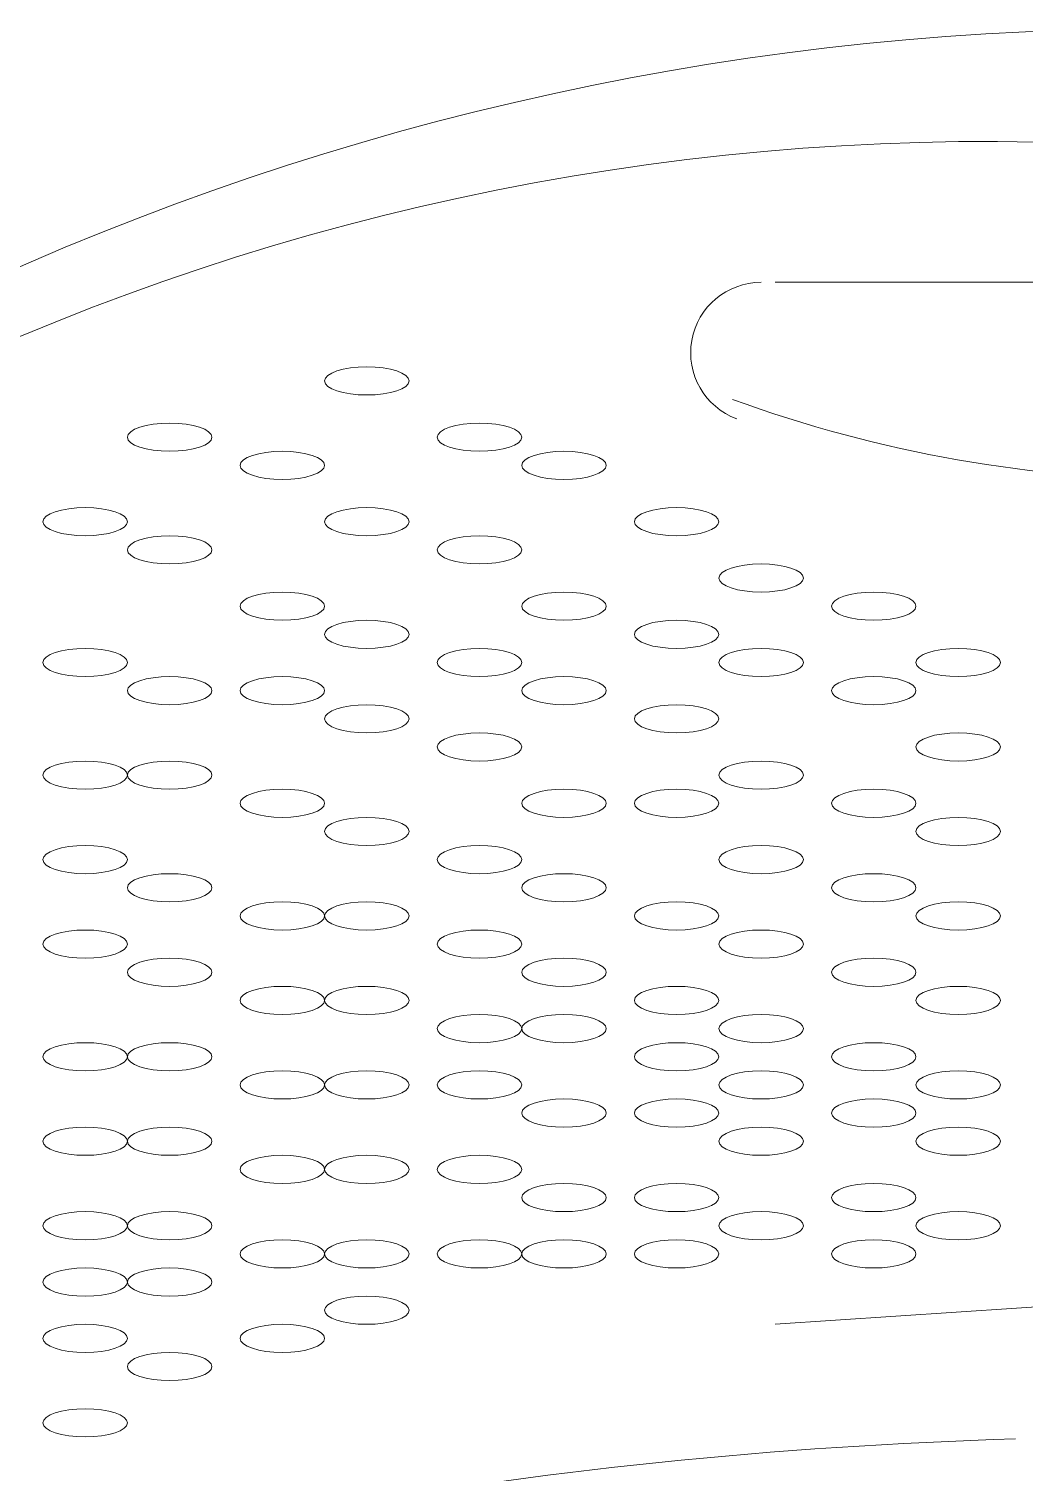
# Model space of a CAD drawing. Header units: metres. Extents: x 29 to 86.9, y -23.2 to 39.7.
# Drawn here: x 73.1737 to 73.2601, y -17.0729 to -16.9476 of the extents above; entities that cross this region are included whole.
import ezdxf

# ---------------------------------------------------------------- set-up
doc = ezdxf.new("R2010")
doc.units = ezdxf.units.M
doc.header["$LTSCALE"] = 100
doc.layers.get('0').update_dxf_attribs({"color": 254})
doc.layers.add('Arqui', color=8, linetype='Continuous', lineweight=0)

# ---------------------------------------------------------------- blocks, each defined once
blk = doc.blocks.new('A$C9582355f')
at = {"layer": 'Arqui'}
for points in [[(44.48400248278159, 6.126214199186052, 0.227858069496662), (44.29155097980555, 6.21636923779397, 0.2278580694966403), (44.09861818274959, 6.126214199186052)], [(44.48185820515761, 6.122865414649823, 0.2538010257353996), (44.29222315296562, 6.205849049185872, 0.2538010257354302), (44.10320806037356, 6.122865414649823)]]:
    blk.add_lwpolyline(points, format="xyb", dxfattribs=at)
for points in [[(44.32921713276556, 6.194373511394133), (44.29253313276553, 6.194373511394133), (44.2558491327656, 6.194373511394133)], [(44.2558491327656, 6.103886311394035), (44.29253313276553, 6.106331911394136), (44.32921713276556, 6.103886311394035)]]:
    blk.add_lwpolyline(points, dxfattribs=at)
for centre, radius, start, end in [((44.25462632329703, 6.188259531652875), 0.006113979740959734, 89.99991126783881, 249.8513530618033), ((44.29131038313932, 6.290974912195452), 0.113720611053788, 249.8565836856485, 270.274637575285), ((44.28886498207049, 5.67468094663991), 0.4194229748802655, 91.65896012756012, 100.1403516828715)]:
    blk.add_arc(centre, radius, start, end, dxfattribs=at)
for points in [[(44.22038793276562, 6.18703671139383), (44.21836192435757, 6.18703671139383), (44.21671953276558, 6.186489239377806), (44.21671953276558, 6.185813911394234)], [(44.22405633276554, 6.185813911394234), (44.22405633276554, 6.186489239377806), (44.22241394117356, 6.18703671139383), (44.22038793276562, 6.18703671139383)], [(44.21671953276558, 6.185813911394234), (44.21671953276558, 6.185138583410208), (44.21836192435757, 6.184591111394184), (44.22038793276562, 6.184591111394184)], [(44.22038793276562, 6.184591111394184), (44.22241394117356, 6.184591111394184), (44.22405633276554, 6.185138583410208), (44.22405633276554, 6.185813911394234)], [(44.20326873276559, 6.182145511394083), (44.20124272435754, 6.182145511394083), (44.19960033276556, 6.181598039378059), (44.19960033276556, 6.180922711394032)], [(44.20693713276552, 6.180922711394032), (44.20693713276552, 6.181598039378059), (44.20529474117353, 6.182145511394083), (44.20326873276559, 6.182145511394083)], [(44.23017033276557, 6.182145511394083), (44.22814432435752, 6.182145511394083), (44.22650193276553, 6.181598039378059), (44.22650193276553, 6.180922711394032)], [(44.23383873276561, 6.180922711394032), (44.23383873276561, 6.181598039378059), (44.23219634117362, 6.182145511394083), (44.23017033276557, 6.182145511394083)], [(44.19960033276556, 6.180922711394032), (44.19960033276556, 6.180247383410006), (44.20124272435754, 6.179699911393982), (44.20326873276559, 6.179699911393982)], [(44.20326873276559, 6.179699911393982), (44.20529474117353, 6.179699911393982), (44.20693713276552, 6.180247383410006), (44.20693713276552, 6.180922711394032)], [(44.22650193276553, 6.180922711394032), (44.22650193276553, 6.180247383410006), (44.22814432435752, 6.179699911393982), (44.23017033276557, 6.179699911393982)], [(44.23017033276557, 6.179699911393982), (44.23219634117362, 6.179699911393982), (44.23383873276561, 6.180247383410006), (44.23383873276561, 6.180922711394032)], [(44.21305113276554, 6.179699911393982), (44.2110251243576, 6.179699911393982), (44.20938273276562, 6.179152439377958), (44.20938273276562, 6.178477111393931)], [(44.21671953276558, 6.178477111393931), (44.21671953276558, 6.179152439377958), (44.21507714117359, 6.179699911393982), (44.21305113276554, 6.179699911393982)], [(44.23750713276553, 6.179699911393982), (44.23548112435759, 6.179699911393982), (44.23383873276561, 6.179152439377958), (44.23383873276561, 6.178477111393931)], [(44.24117553276557, 6.178477111393931), (44.24117553276557, 6.179152439377958), (44.23953314117358, 6.179699911393982), (44.23750713276553, 6.179699911393982)], [(44.20938273276562, 6.178477111393931), (44.20938273276562, 6.177801783409905), (44.2110251243576, 6.177254311393881), (44.21305113276554, 6.177254311393881)], [(44.21305113276554, 6.177254311393881), (44.21507714117359, 6.177254311393881), (44.21671953276558, 6.177801783409905), (44.21671953276558, 6.178477111393931)], [(44.23383873276561, 6.178477111393931), (44.23383873276561, 6.177801783409905), (44.23548112435759, 6.177254311393881), (44.23750713276553, 6.177254311393881)], [(44.23750713276553, 6.177254311393881), (44.23953314117358, 6.177254311393881), (44.24117553276557, 6.177801783409905), (44.24117553276557, 6.178477111393931)], [(44.19593193276552, 6.174808711394235), (44.19390592435758, 6.174808711394235), (44.19226353276559, 6.174261239378211), (44.19226353276559, 6.173585911394184)], [(44.19960033276556, 6.173585911394184), (44.19960033276556, 6.174261239378211), (44.19795794117357, 6.174808711394235), (44.19593193276552, 6.174808711394235)], [(44.22038793276562, 6.174808711394235), (44.21836192435757, 6.174808711394235), (44.21671953276558, 6.174261239378211), (44.21671953276558, 6.173585911394184)], [(44.22405633276554, 6.173585911394184), (44.22405633276554, 6.174261239378211), (44.22241394117356, 6.174808711394235), (44.22038793276562, 6.174808711394235)], [(44.24728953276559, 6.174808711394235), (44.24526352435754, 6.174808711394235), (44.24362113276555, 6.174261239378211), (44.24362113276555, 6.173585911394184)], [(44.25095793276552, 6.173585911394184), (44.25095793276552, 6.174261239378211), (44.24931554117353, 6.174808711394235), (44.24728953276559, 6.174808711394235)], [(44.19226353276559, 6.173585911394184), (44.19226353276559, 6.172910583410157), (44.19390592435758, 6.172363111394134), (44.19593193276552, 6.172363111394134)], [(44.19593193276552, 6.172363111394134), (44.19795794117357, 6.172363111394134), (44.19960033276556, 6.172910583410157), (44.19960033276556, 6.173585911394184)], [(44.21671953276558, 6.173585911394184), (44.21671953276558, 6.172910583410157), (44.21836192435757, 6.172363111394134), (44.22038793276562, 6.172363111394134)], [(44.22038793276562, 6.172363111394134), (44.22241394117356, 6.172363111394134), (44.22405633276554, 6.172910583410157), (44.22405633276554, 6.173585911394184)], [(44.24362113276555, 6.173585911394184), (44.24362113276555, 6.172910583410157), (44.24526352435754, 6.172363111394134), (44.24728953276559, 6.172363111394134)], [(44.24728953276559, 6.172363111394134), (44.24931554117353, 6.172363111394134), (44.25095793276552, 6.172910583410157), (44.25095793276552, 6.173585911394184)], [(44.20326873276559, 6.172363111394134), (44.20124272435754, 6.172363111394134), (44.19960033276556, 6.17181563937811), (44.19960033276556, 6.171140311394083)], [(44.20693713276552, 6.171140311394083), (44.20693713276552, 6.17181563937811), (44.20529474117353, 6.172363111394134), (44.20326873276559, 6.172363111394134)], [(44.23017033276557, 6.172363111394134), (44.22814432435752, 6.172363111394134), (44.22650193276553, 6.17181563937811), (44.22650193276553, 6.171140311394083)], [(44.23383873276561, 6.171140311394083), (44.23383873276561, 6.17181563937811), (44.23219634117362, 6.172363111394134), (44.23017033276557, 6.172363111394134)], [(44.19960033276556, 6.171140311394083), (44.19960033276556, 6.170464983410056), (44.20124272435754, 6.169917511394033), (44.20326873276559, 6.169917511394033)], [(44.20326873276559, 6.169917511394033), (44.20529474117353, 6.169917511394033), (44.20693713276552, 6.170464983410056), (44.20693713276552, 6.171140311394083)], [(44.22650193276553, 6.171140311394083), (44.22650193276553, 6.170464983410056), (44.22814432435752, 6.169917511394033), (44.23017033276557, 6.169917511394033)], [(44.23017033276557, 6.169917511394033), (44.23219634117362, 6.169917511394033), (44.23383873276561, 6.170464983410056), (44.23383873276561, 6.171140311394083)], [(44.25462633276555, 6.169917511394033), (44.25260032435762, 6.169917511394033), (44.25095793276552, 6.169370039378009), (44.25095793276552, 6.168694711393982)], [(44.25829473276559, 6.168694711393982), (44.25829473276559, 6.169370039378009), (44.25665234117361, 6.169917511394033), (44.25462633276555, 6.169917511394033)], [(44.25095793276552, 6.168694711393982), (44.25095793276552, 6.168019383409955), (44.25260032435762, 6.167471911393932), (44.25462633276555, 6.167471911393932)], [(44.25462633276555, 6.167471911393932), (44.25665234117361, 6.167471911393932), (44.25829473276559, 6.168019383409955), (44.25829473276559, 6.168694711393982)], [(44.21305113276554, 6.167471911393932), (44.2110251243576, 6.167471911393932), (44.20938273276562, 6.166924439377908), (44.20938273276562, 6.166249111393881)], [(44.21671953276558, 6.166249111393881), (44.21671953276558, 6.166924439377908), (44.21507714117359, 6.167471911393932), (44.21305113276554, 6.167471911393932)], [(44.23750713276553, 6.167471911393932), (44.23548112435759, 6.167471911393932), (44.23383873276561, 6.166924439377908), (44.23383873276561, 6.166249111393881)], [(44.24117553276557, 6.166249111393881), (44.24117553276557, 6.166924439377908), (44.23953314117358, 6.167471911393932), (44.23750713276553, 6.167471911393932)], [(44.26440873276562, 6.167471911393932), (44.26238272435756, 6.167471911393932), (44.26074033276558, 6.166924439377908), (44.26074033276558, 6.166249111393881)], [(44.26807713276554, 6.166249111393881), (44.26807713276554, 6.166924439377908), (44.26643474117355, 6.167471911393932), (44.26440873276562, 6.167471911393932)], [(44.20938273276562, 6.166249111393881), (44.20938273276562, 6.165573783409855), (44.2110251243576, 6.165026311393831), (44.21305113276554, 6.165026311393831)], [(44.21305113276554, 6.165026311393831), (44.21507714117359, 6.165026311393831), (44.21671953276558, 6.165573783409855), (44.21671953276558, 6.166249111393881)], [(44.23383873276561, 6.166249111393881), (44.23383873276561, 6.165573783409855), (44.23548112435759, 6.165026311393831), (44.23750713276553, 6.165026311393831)], [(44.23750713276553, 6.165026311393831), (44.23953314117358, 6.165026311393831), (44.24117553276557, 6.165573783409855), (44.24117553276557, 6.166249111393881)], [(44.26074033276558, 6.166249111393881), (44.26074033276558, 6.165573783409855), (44.26238272435756, 6.165026311393831), (44.26440873276562, 6.165026311393831)], [(44.26440873276562, 6.165026311393831), (44.26643474117355, 6.165026311393831), (44.26807713276554, 6.165573783409855), (44.26807713276554, 6.166249111393881)], [(44.22038793276562, 6.165026311393831), (44.21836192435757, 6.165026311393831), (44.21671953276558, 6.164478839377807), (44.21671953276558, 6.163803511394235)], [(44.22405633276554, 6.163803511394235), (44.22405633276554, 6.164478839377807), (44.22241394117356, 6.165026311393831), (44.22038793276562, 6.165026311393831)], [(44.24728953276559, 6.165026311393831), (44.24526352435754, 6.165026311393831), (44.24362113276555, 6.164478839377807), (44.24362113276555, 6.163803511394235)], [(44.25095793276552, 6.163803511394235), (44.25095793276552, 6.164478839377807), (44.24931554117353, 6.165026311393831), (44.24728953276559, 6.165026311393831)], [(44.21671953276558, 6.163803511394235), (44.21671953276558, 6.163128183410208), (44.21836192435757, 6.162580711394185), (44.22038793276562, 6.162580711394185)], [(44.22038793276562, 6.162580711394185), (44.22241394117356, 6.162580711394185), (44.22405633276554, 6.163128183410208), (44.22405633276554, 6.163803511394235)], [(44.24362113276555, 6.163803511394235), (44.24362113276555, 6.163128183410208), (44.24526352435754, 6.162580711394185), (44.24728953276559, 6.162580711394185)], [(44.24728953276559, 6.162580711394185), (44.24931554117353, 6.162580711394185), (44.25095793276552, 6.163128183410208), (44.25095793276552, 6.163803511394235)], [(44.19593193276552, 6.162580711394185), (44.19390592435758, 6.162580711394185), (44.19226353276559, 6.162033239378161), (44.19226353276559, 6.161357911394134)], [(44.19960033276556, 6.161357911394134), (44.19960033276556, 6.162033239378161), (44.19795794117357, 6.162580711394185), (44.19593193276552, 6.162580711394185)], [(44.23017033276557, 6.162580711394185), (44.22814432435752, 6.162580711394185), (44.22650193276553, 6.162033239378161), (44.22650193276553, 6.161357911394134)], [(44.23383873276561, 6.161357911394134), (44.23383873276561, 6.162033239378161), (44.23219634117362, 6.162580711394185), (44.23017033276557, 6.162580711394185)], [(44.25462633276555, 6.162580711394185), (44.25260032435762, 6.162580711394185), (44.25095793276552, 6.162033239378161), (44.25095793276552, 6.161357911394134)], [(44.25829473276559, 6.161357911394134), (44.25829473276559, 6.162033239378161), (44.25665234117361, 6.162580711394185), (44.25462633276555, 6.162580711394185)], [(44.27174553276558, 6.162580711394185), (44.26971952435753, 6.162580711394185), (44.26807713276554, 6.162033239378161), (44.26807713276554, 6.161357911394134)], [(44.27541393276562, 6.161357911394134), (44.27541393276562, 6.162033239378161), (44.27377154117352, 6.162580711394185), (44.27174553276558, 6.162580711394185)], [(44.19226353276559, 6.161357911394134), (44.19226353276559, 6.160682583410107), (44.19390592435758, 6.160135111394084), (44.19593193276552, 6.160135111394084)], [(44.19593193276552, 6.160135111394084), (44.19795794117357, 6.160135111394084), (44.19960033276556, 6.160682583410107), (44.19960033276556, 6.161357911394134)], [(44.22650193276553, 6.161357911394134), (44.22650193276553, 6.160682583410107), (44.22814432435752, 6.160135111394084), (44.23017033276557, 6.160135111394084)], [(44.23017033276557, 6.160135111394084), (44.23219634117362, 6.160135111394084), (44.23383873276561, 6.160682583410107), (44.23383873276561, 6.161357911394134)], [(44.25095793276552, 6.161357911394134), (44.25095793276552, 6.160682583410107), (44.25260032435762, 6.160135111394084), (44.25462633276555, 6.160135111394084)], [(44.25462633276555, 6.160135111394084), (44.25665234117361, 6.160135111394084), (44.25829473276559, 6.160682583410107), (44.25829473276559, 6.161357911394134)], [(44.26807713276554, 6.161357911394134), (44.26807713276554, 6.160682583410107), (44.26971952435753, 6.160135111394084), (44.27174553276558, 6.160135111394084)], [(44.27174553276558, 6.160135111394084), (44.27377154117352, 6.160135111394084), (44.27541393276562, 6.160682583410107), (44.27541393276562, 6.161357911394134)], [(44.20326873276559, 6.160135111394084), (44.20124272435754, 6.160135111394084), (44.19960033276556, 6.15958763937806), (44.19960033276556, 6.158912311394033)], [(44.20693713276552, 6.158912311394033), (44.20693713276552, 6.15958763937806), (44.20529474117353, 6.160135111394084), (44.20326873276559, 6.160135111394084)], [(44.21305113276554, 6.160135111394084), (44.2110251243576, 6.160135111394084), (44.20938273276562, 6.15958763937806), (44.20938273276562, 6.158912311394033)], [(44.21671953276558, 6.158912311394033), (44.21671953276558, 6.15958763937806), (44.21507714117359, 6.160135111394084), (44.21305113276554, 6.160135111394084)], [(44.23750713276553, 6.160135111394084), (44.23548112435759, 6.160135111394084), (44.23383873276561, 6.15958763937806), (44.23383873276561, 6.158912311394033)], [(44.24117553276557, 6.158912311394033), (44.24117553276557, 6.15958763937806), (44.23953314117358, 6.160135111394084), (44.23750713276553, 6.160135111394084)], [(44.26440873276562, 6.160135111394084), (44.26238272435756, 6.160135111394084), (44.26074033276558, 6.15958763937806), (44.26074033276558, 6.158912311394033)], [(44.26807713276554, 6.158912311394033), (44.26807713276554, 6.15958763937806), (44.26643474117355, 6.160135111394084), (44.26440873276562, 6.160135111394084)], [(44.19960033276556, 6.158912311394033), (44.19960033276556, 6.158236983410006), (44.20124272435754, 6.157689511393983), (44.20326873276559, 6.157689511393983)], [(44.20326873276559, 6.157689511393983), (44.20529474117353, 6.157689511393983), (44.20693713276552, 6.158236983410006), (44.20693713276552, 6.158912311394033)], [(44.20938273276562, 6.158912311394033), (44.20938273276562, 6.158236983410006), (44.2110251243576, 6.157689511393983), (44.21305113276554, 6.157689511393983)], [(44.21305113276554, 6.157689511393983), (44.21507714117359, 6.157689511393983), (44.21671953276558, 6.158236983410006), (44.21671953276558, 6.158912311394033)], [(44.23383873276561, 6.158912311394033), (44.23383873276561, 6.158236983410006), (44.23548112435759, 6.157689511393983), (44.23750713276553, 6.157689511393983)], [(44.23750713276553, 6.157689511393983), (44.23953314117358, 6.157689511393983), (44.24117553276557, 6.158236983410006), (44.24117553276557, 6.158912311394033)], [(44.26074033276558, 6.158912311394033), (44.26074033276558, 6.158236983410006), (44.26238272435756, 6.157689511393983), (44.26440873276562, 6.157689511393983)], [(44.26440873276562, 6.157689511393983), (44.26643474117355, 6.157689511393983), (44.26807713276554, 6.158236983410006), (44.26807713276554, 6.158912311394033)], [(44.22038793276562, 6.157689511393983), (44.21836192435757, 6.157689511393983), (44.21671953276558, 6.157142039377959), (44.21671953276558, 6.156466711393932)], [(44.22405633276554, 6.156466711393932), (44.22405633276554, 6.157142039377959), (44.22241394117356, 6.157689511393983), (44.22038793276562, 6.157689511393983)], [(44.24728953276559, 6.157689511393983), (44.24526352435754, 6.157689511393983), (44.24362113276555, 6.157142039377959), (44.24362113276555, 6.156466711393932)], [(44.25095793276552, 6.156466711393932), (44.25095793276552, 6.157142039377959), (44.24931554117353, 6.157689511393983), (44.24728953276559, 6.157689511393983)], [(44.21671953276558, 6.156466711393932), (44.21671953276558, 6.155791383409905), (44.21836192435757, 6.155243911393882), (44.22038793276562, 6.155243911393882)], [(44.22038793276562, 6.155243911393882), (44.22241394117356, 6.155243911393882), (44.22405633276554, 6.155791383409905), (44.22405633276554, 6.156466711393932)], [(44.24362113276555, 6.156466711393932), (44.24362113276555, 6.155791383409905), (44.24526352435754, 6.155243911393882), (44.24728953276559, 6.155243911393882)], [(44.24728953276559, 6.155243911393882), (44.24931554117353, 6.155243911393882), (44.25095793276552, 6.155791383409905), (44.25095793276552, 6.156466711393932)], [(44.23017033276557, 6.155243911393882), (44.22814432435752, 6.155243911393882), (44.22650193276553, 6.154696439377858), (44.22650193276553, 6.154021111393831)], [(44.23383873276561, 6.154021111393831), (44.23383873276561, 6.154696439377858), (44.23219634117362, 6.155243911393882), (44.23017033276557, 6.155243911393882)], [(44.27174553276558, 6.155243911393882), (44.26971952435753, 6.155243911393882), (44.26807713276554, 6.154696439377858), (44.26807713276554, 6.154021111393831)], [(44.27541393276562, 6.154021111393831), (44.27541393276562, 6.154696439377858), (44.27377154117352, 6.155243911393882), (44.27174553276558, 6.155243911393882)], [(44.19593193276552, 6.152798311394235), (44.19390592435758, 6.152798311394235), (44.19226353276559, 6.152250839378212), (44.19226353276559, 6.151575511394185)], [(44.19960033276556, 6.151575511394185), (44.19960033276556, 6.152250839378212), (44.19795794117357, 6.152798311394235), (44.19593193276552, 6.152798311394235)], [(44.20326873276559, 6.152798311394235), (44.20124272435754, 6.152798311394235), (44.19960033276556, 6.152250839378212), (44.19960033276556, 6.151575511394185)], [(44.20693713276552, 6.151575511394185), (44.20693713276552, 6.152250839378212), (44.20529474117353, 6.152798311394235), (44.20326873276559, 6.152798311394235)], [(44.22650193276553, 6.154021111393831), (44.22650193276553, 6.153345783409804), (44.22814432435752, 6.152798311394235), (44.23017033276557, 6.152798311394235)], [(44.23017033276557, 6.152798311394235), (44.23219634117362, 6.152798311394235), (44.23383873276561, 6.153345783409804), (44.23383873276561, 6.154021111393831)], [(44.25462633276555, 6.152798311394235), (44.25260032435762, 6.152798311394235), (44.25095793276552, 6.152250839378212), (44.25095793276552, 6.151575511394185)], [(44.25829473276559, 6.151575511394185), (44.25829473276559, 6.152250839378212), (44.25665234117361, 6.152798311394235), (44.25462633276555, 6.152798311394235)], [(44.26807713276554, 6.154021111393831), (44.26807713276554, 6.153345783409804), (44.26971952435753, 6.152798311394235), (44.27174553276558, 6.152798311394235)], [(44.27174553276558, 6.152798311394235), (44.27377154117352, 6.152798311394235), (44.27541393276562, 6.153345783409804), (44.27541393276562, 6.154021111393831)], [(44.19226353276559, 6.151575511394185), (44.19226353276559, 6.150900183410158), (44.19390592435758, 6.150352711394135), (44.19593193276552, 6.150352711394135)], [(44.19593193276552, 6.150352711394135), (44.19795794117357, 6.150352711394135), (44.19960033276556, 6.150900183410158), (44.19960033276556, 6.151575511394185)], [(44.19960033276556, 6.151575511394185), (44.19960033276556, 6.150900183410158), (44.20124272435754, 6.150352711394135), (44.20326873276559, 6.150352711394135)], [(44.20326873276559, 6.150352711394135), (44.20529474117353, 6.150352711394135), (44.20693713276552, 6.150900183410158), (44.20693713276552, 6.151575511394185)], [(44.25095793276552, 6.151575511394185), (44.25095793276552, 6.150900183410158), (44.25260032435762, 6.150352711394135), (44.25462633276555, 6.150352711394135)], [(44.25462633276555, 6.150352711394135), (44.25665234117361, 6.150352711394135), (44.25829473276559, 6.150900183410158), (44.25829473276559, 6.151575511394185)], [(44.21305113276554, 6.150352711394135), (44.2110251243576, 6.150352711394135), (44.20938273276562, 6.149805239378111), (44.20938273276562, 6.149129911394084)], [(44.21671953276558, 6.149129911394084), (44.21671953276558, 6.149805239378111), (44.21507714117359, 6.150352711394135), (44.21305113276554, 6.150352711394135)], [(44.23750713276553, 6.150352711394135), (44.23548112435759, 6.150352711394135), (44.23383873276561, 6.149805239378111), (44.23383873276561, 6.149129911394084)], [(44.24117553276557, 6.149129911394084), (44.24117553276557, 6.149805239378111), (44.23953314117358, 6.150352711394135), (44.23750713276553, 6.150352711394135)], [(44.24728953276559, 6.150352711394135), (44.24526352435754, 6.150352711394135), (44.24362113276555, 6.149805239378111), (44.24362113276555, 6.149129911394084)], [(44.25095793276552, 6.149129911394084), (44.25095793276552, 6.149805239378111), (44.24931554117353, 6.150352711394135), (44.24728953276559, 6.150352711394135)], [(44.26440873276562, 6.150352711394135), (44.26238272435756, 6.150352711394135), (44.26074033276558, 6.149805239378111), (44.26074033276558, 6.149129911394084)], [(44.26807713276554, 6.149129911394084), (44.26807713276554, 6.149805239378111), (44.26643474117355, 6.150352711394135), (44.26440873276562, 6.150352711394135)], [(44.20938273276562, 6.149129911394084), (44.20938273276562, 6.148454583410057), (44.2110251243576, 6.147907111394034), (44.21305113276554, 6.147907111394034)], [(44.21305113276554, 6.147907111394034), (44.21507714117359, 6.147907111394034), (44.21671953276558, 6.148454583410057), (44.21671953276558, 6.149129911394084)], [(44.23383873276561, 6.149129911394084), (44.23383873276561, 6.148454583410057), (44.23548112435759, 6.147907111394034), (44.23750713276553, 6.147907111394034)], [(44.23750713276553, 6.147907111394034), (44.23953314117358, 6.147907111394034), (44.24117553276557, 6.148454583410057), (44.24117553276557, 6.149129911394084)], [(44.24362113276555, 6.149129911394084), (44.24362113276555, 6.148454583410057), (44.24526352435754, 6.147907111394034), (44.24728953276559, 6.147907111394034)], [(44.24728953276559, 6.147907111394034), (44.24931554117353, 6.147907111394034), (44.25095793276552, 6.148454583410057), (44.25095793276552, 6.149129911394084)], [(44.26074033276558, 6.149129911394084), (44.26074033276558, 6.148454583410057), (44.26238272435756, 6.147907111394034), (44.26440873276562, 6.147907111394034)], [(44.26440873276562, 6.147907111394034), (44.26643474117355, 6.147907111394034), (44.26807713276554, 6.148454583410057), (44.26807713276554, 6.149129911394084)], [(44.22038793276562, 6.147907111394034), (44.21836192435757, 6.147907111394034), (44.21671953276558, 6.14735963937801), (44.21671953276558, 6.146684311393983)], [(44.22405633276554, 6.146684311393983), (44.22405633276554, 6.14735963937801), (44.22241394117356, 6.147907111394034), (44.22038793276562, 6.147907111394034)], [(44.27174553276558, 6.147907111394034), (44.26971952435753, 6.147907111394034), (44.26807713276554, 6.14735963937801), (44.26807713276554, 6.146684311393983)], [(44.27541393276562, 6.146684311393983), (44.27541393276562, 6.14735963937801), (44.27377154117352, 6.147907111394034), (44.27174553276558, 6.147907111394034)], [(44.21671953276558, 6.146684311393983), (44.21671953276558, 6.146008983409956), (44.21836192435757, 6.145461511393933), (44.22038793276562, 6.145461511393933)], [(44.22038793276562, 6.145461511393933), (44.22241394117356, 6.145461511393933), (44.22405633276554, 6.146008983409956), (44.22405633276554, 6.146684311393983)], [(44.26807713276554, 6.146684311393983), (44.26807713276554, 6.146008983409956), (44.26971952435753, 6.145461511393933), (44.27174553276558, 6.145461511393933)], [(44.27174553276558, 6.145461511393933), (44.27377154117352, 6.145461511393933), (44.27541393276562, 6.146008983409956), (44.27541393276562, 6.146684311393983)], [(44.19593193276552, 6.145461511393933), (44.19390592435758, 6.145461511393933), (44.19226353276559, 6.144914039377909), (44.19226353276559, 6.144238711393882)], [(44.19960033276556, 6.144238711393882), (44.19960033276556, 6.144914039377909), (44.19795794117357, 6.145461511393933), (44.19593193276552, 6.145461511393933)], [(44.23017033276557, 6.145461511393933), (44.22814432435752, 6.145461511393933), (44.22650193276553, 6.144914039377909), (44.22650193276553, 6.144238711393882)], [(44.23383873276561, 6.144238711393882), (44.23383873276561, 6.144914039377909), (44.23219634117362, 6.145461511393933), (44.23017033276557, 6.145461511393933)], [(44.25462633276555, 6.145461511393933), (44.25260032435762, 6.145461511393933), (44.25095793276552, 6.144914039377909), (44.25095793276552, 6.144238711393882)], [(44.25829473276559, 6.144238711393882), (44.25829473276559, 6.144914039377909), (44.25665234117361, 6.145461511393933), (44.25462633276555, 6.145461511393933)], [(44.19226353276559, 6.144238711393882), (44.19226353276559, 6.143563383409855), (44.19390592435758, 6.143015911393832), (44.19593193276552, 6.143015911393832)], [(44.19593193276552, 6.143015911393832), (44.19795794117357, 6.143015911393832), (44.19960033276556, 6.143563383409855), (44.19960033276556, 6.144238711393882)], [(44.22650193276553, 6.144238711393882), (44.22650193276553, 6.143563383409855), (44.22814432435752, 6.143015911393832), (44.23017033276557, 6.143015911393832)], [(44.23017033276557, 6.143015911393832), (44.23219634117362, 6.143015911393832), (44.23383873276561, 6.143563383409855), (44.23383873276561, 6.144238711393882)], [(44.25095793276552, 6.144238711393882), (44.25095793276552, 6.143563383409855), (44.25260032435762, 6.143015911393832), (44.25462633276555, 6.143015911393832)], [(44.25462633276555, 6.143015911393832), (44.25665234117361, 6.143015911393832), (44.25829473276559, 6.143563383409855), (44.25829473276559, 6.144238711393882)], [(44.20326873276559, 6.143015911393832), (44.20124272435754, 6.143015911393832), (44.19960033276556, 6.142468439377808), (44.19960033276556, 6.141793111394236)], [(44.20693713276552, 6.141793111394236), (44.20693713276552, 6.142468439377808), (44.20529474117353, 6.143015911393832), (44.20326873276559, 6.143015911393832)], [(44.23750713276553, 6.143015911393832), (44.23548112435759, 6.143015911393832), (44.23383873276561, 6.142468439377808), (44.23383873276561, 6.141793111394236)], [(44.24117553276557, 6.141793111394236), (44.24117553276557, 6.142468439377808), (44.23953314117358, 6.143015911393832), (44.23750713276553, 6.143015911393832)], [(44.26440873276562, 6.143015911393832), (44.26238272435756, 6.143015911393832), (44.26074033276558, 6.142468439377808), (44.26074033276558, 6.141793111394236)], [(44.26807713276554, 6.141793111394236), (44.26807713276554, 6.142468439377808), (44.26643474117355, 6.143015911393832), (44.26440873276562, 6.143015911393832)], [(44.19960033276556, 6.141793111394236), (44.19960033276556, 6.141117783410209), (44.20124272435754, 6.140570311394185), (44.20326873276559, 6.140570311394185)], [(44.20326873276559, 6.140570311394185), (44.20529474117353, 6.140570311394185), (44.20693713276552, 6.141117783410209), (44.20693713276552, 6.141793111394236)], [(44.23383873276561, 6.141793111394236), (44.23383873276561, 6.141117783410209), (44.23548112435759, 6.140570311394185), (44.23750713276553, 6.140570311394185)], [(44.23750713276553, 6.140570311394185), (44.23953314117358, 6.140570311394185), (44.24117553276557, 6.141117783410209), (44.24117553276557, 6.141793111394236)], [(44.26074033276558, 6.141793111394236), (44.26074033276558, 6.141117783410209), (44.26238272435756, 6.140570311394185), (44.26440873276562, 6.140570311394185)], [(44.26440873276562, 6.140570311394185), (44.26643474117355, 6.140570311394185), (44.26807713276554, 6.141117783410209), (44.26807713276554, 6.141793111394236)], [(44.21305113276554, 6.140570311394185), (44.2110251243576, 6.140570311394185), (44.20938273276562, 6.140022839378162), (44.20938273276562, 6.139347511394135)], [(44.21671953276558, 6.139347511394135), (44.21671953276558, 6.140022839378162), (44.21507714117359, 6.140570311394185), (44.21305113276554, 6.140570311394185)], [(44.22038793276562, 6.140570311394185), (44.21836192435757, 6.140570311394185), (44.21671953276558, 6.140022839378162), (44.21671953276558, 6.139347511394135)], [(44.22405633276554, 6.139347511394135), (44.22405633276554, 6.140022839378162), (44.22241394117356, 6.140570311394185), (44.22038793276562, 6.140570311394185)], [(44.24728953276559, 6.140570311394185), (44.24526352435754, 6.140570311394185), (44.24362113276555, 6.140022839378162), (44.24362113276555, 6.139347511394135)], [(44.25095793276552, 6.139347511394135), (44.25095793276552, 6.140022839378162), (44.24931554117353, 6.140570311394185), (44.24728953276559, 6.140570311394185)], [(44.27174553276558, 6.140570311394185), (44.26971952435753, 6.140570311394185), (44.26807713276554, 6.140022839378162), (44.26807713276554, 6.139347511394135)], [(44.27541393276562, 6.139347511394135), (44.27541393276562, 6.140022839378162), (44.27377154117352, 6.140570311394185), (44.27174553276558, 6.140570311394185)], [(44.20938273276562, 6.139347511394135), (44.20938273276562, 6.138672183410108), (44.2110251243576, 6.138124711394084), (44.21305113276554, 6.138124711394084)], [(44.21305113276554, 6.138124711394084), (44.21507714117359, 6.138124711394084), (44.21671953276558, 6.138672183410108), (44.21671953276558, 6.139347511394135)], [(44.21671953276558, 6.139347511394135), (44.21671953276558, 6.138672183410108), (44.21836192435757, 6.138124711394084), (44.22038793276562, 6.138124711394084)], [(44.22038793276562, 6.138124711394084), (44.22241394117356, 6.138124711394084), (44.22405633276554, 6.138672183410108), (44.22405633276554, 6.139347511394135)], [(44.24362113276555, 6.139347511394135), (44.24362113276555, 6.138672183410108), (44.24526352435754, 6.138124711394084), (44.24728953276559, 6.138124711394084)], [(44.24728953276559, 6.138124711394084), (44.24931554117353, 6.138124711394084), (44.25095793276552, 6.138672183410108), (44.25095793276552, 6.139347511394135)], [(44.26807713276554, 6.139347511394135), (44.26807713276554, 6.138672183410108), (44.26971952435753, 6.138124711394084), (44.27174553276558, 6.138124711394084)], [(44.27174553276558, 6.138124711394084), (44.27377154117352, 6.138124711394084), (44.27541393276562, 6.138672183410108), (44.27541393276562, 6.139347511394135)], [(44.19593193276552, 6.138124711394084), (44.19390592435758, 6.138124711394084), (44.19226353276559, 6.137577239378061), (44.19226353276559, 6.136901911394034)], [(44.19960033276556, 6.136901911394034), (44.19960033276556, 6.137577239378061), (44.19795794117357, 6.138124711394084), (44.19593193276552, 6.138124711394084)], [(44.23017033276557, 6.138124711394084), (44.22814432435752, 6.138124711394084), (44.22650193276553, 6.137577239378061), (44.22650193276553, 6.136901911394034)], [(44.23383873276561, 6.136901911394034), (44.23383873276561, 6.137577239378061), (44.23219634117362, 6.138124711394084), (44.23017033276557, 6.138124711394084)], [(44.25462633276555, 6.138124711394084), (44.25260032435762, 6.138124711394084), (44.25095793276552, 6.137577239378061), (44.25095793276552, 6.136901911394034)], [(44.25829473276559, 6.136901911394034), (44.25829473276559, 6.137577239378061), (44.25665234117361, 6.138124711394084), (44.25462633276555, 6.138124711394084)], [(44.19226353276559, 6.136901911394034), (44.19226353276559, 6.136226583410007), (44.19390592435758, 6.135679111393983), (44.19593193276552, 6.135679111393983)], [(44.19593193276552, 6.135679111393983), (44.19795794117357, 6.135679111393983), (44.19960033276556, 6.136226583410007), (44.19960033276556, 6.136901911394034)], [(44.22650193276553, 6.136901911394034), (44.22650193276553, 6.136226583410007), (44.22814432435752, 6.135679111393983), (44.23017033276557, 6.135679111393983)], [(44.23017033276557, 6.135679111393983), (44.23219634117362, 6.135679111393983), (44.23383873276561, 6.136226583410007), (44.23383873276561, 6.136901911394034)], [(44.25095793276552, 6.136901911394034), (44.25095793276552, 6.136226583410007), (44.25260032435762, 6.135679111393983), (44.25462633276555, 6.135679111393983)], [(44.25462633276555, 6.135679111393983), (44.25665234117361, 6.135679111393983), (44.25829473276559, 6.136226583410007), (44.25829473276559, 6.136901911394034)], [(44.20326873276559, 6.135679111393983), (44.20124272435754, 6.135679111393983), (44.19960033276556, 6.13513163937796), (44.19960033276556, 6.134456311393933)], [(44.20693713276552, 6.134456311393933), (44.20693713276552, 6.13513163937796), (44.20529474117353, 6.135679111393983), (44.20326873276559, 6.135679111393983)], [(44.23750713276553, 6.135679111393983), (44.23548112435759, 6.135679111393983), (44.23383873276561, 6.13513163937796), (44.23383873276561, 6.134456311393933)], [(44.24117553276557, 6.134456311393933), (44.24117553276557, 6.13513163937796), (44.23953314117358, 6.135679111393983), (44.23750713276553, 6.135679111393983)], [(44.26440873276562, 6.135679111393983), (44.26238272435756, 6.135679111393983), (44.26074033276558, 6.13513163937796), (44.26074033276558, 6.134456311393933)], [(44.26807713276554, 6.134456311393933), (44.26807713276554, 6.13513163937796), (44.26643474117355, 6.135679111393983), (44.26440873276562, 6.135679111393983)], [(44.19960033276556, 6.134456311393933), (44.19960033276556, 6.133780983409906), (44.20124272435754, 6.133233511393883), (44.20326873276559, 6.133233511393883)], [(44.20326873276559, 6.133233511393883), (44.20529474117353, 6.133233511393883), (44.20693713276552, 6.133780983409906), (44.20693713276552, 6.134456311393933)], [(44.23383873276561, 6.134456311393933), (44.23383873276561, 6.133780983409906), (44.23548112435759, 6.133233511393883), (44.23750713276553, 6.133233511393883)], [(44.23750713276553, 6.133233511393883), (44.23953314117358, 6.133233511393883), (44.24117553276557, 6.133780983409906), (44.24117553276557, 6.134456311393933)], [(44.26074033276558, 6.134456311393933), (44.26074033276558, 6.133780983409906), (44.26238272435756, 6.133233511393883), (44.26440873276562, 6.133233511393883)], [(44.26440873276562, 6.133233511393883), (44.26643474117355, 6.133233511393883), (44.26807713276554, 6.133780983409906), (44.26807713276554, 6.134456311393933)], [(44.21305113276554, 6.133233511393883), (44.2110251243576, 6.133233511393883), (44.20938273276562, 6.132686039377859), (44.20938273276562, 6.132010711393832)], [(44.21671953276558, 6.132010711393832), (44.21671953276558, 6.132686039377859), (44.21507714117359, 6.133233511393883), (44.21305113276554, 6.133233511393883)], [(44.22038793276562, 6.133233511393883), (44.21836192435757, 6.133233511393883), (44.21671953276558, 6.132686039377859), (44.21671953276558, 6.132010711393832)], [(44.22405633276554, 6.132010711393832), (44.22405633276554, 6.132686039377859), (44.22241394117356, 6.133233511393883), (44.22038793276562, 6.133233511393883)], [(44.24728953276559, 6.133233511393883), (44.24526352435754, 6.133233511393883), (44.24362113276555, 6.132686039377859), (44.24362113276555, 6.132010711393832)], [(44.25095793276552, 6.132010711393832), (44.25095793276552, 6.132686039377859), (44.24931554117353, 6.133233511393883), (44.24728953276559, 6.133233511393883)], [(44.27174553276558, 6.133233511393883), (44.26971952435753, 6.133233511393883), (44.26807713276554, 6.132686039377859), (44.26807713276554, 6.132010711393832)], [(44.27541393276562, 6.132010711393832), (44.27541393276562, 6.132686039377859), (44.27377154117352, 6.133233511393883), (44.27174553276558, 6.133233511393883)], [(44.20938273276562, 6.132010711393832), (44.20938273276562, 6.131335383409805), (44.2110251243576, 6.130787911394236), (44.21305113276554, 6.130787911394236)], [(44.21305113276554, 6.130787911394236), (44.21507714117359, 6.130787911394236), (44.21671953276558, 6.131335383409805), (44.21671953276558, 6.132010711393832)], [(44.21671953276558, 6.132010711393832), (44.21671953276558, 6.131335383409805), (44.21836192435757, 6.130787911394236), (44.22038793276562, 6.130787911394236)], [(44.22038793276562, 6.130787911394236), (44.22241394117356, 6.130787911394236), (44.22405633276554, 6.131335383409805), (44.22405633276554, 6.132010711393832)], [(44.24362113276555, 6.132010711393832), (44.24362113276555, 6.131335383409805), (44.24526352435754, 6.130787911394236), (44.24728953276559, 6.130787911394236)], [(44.24728953276559, 6.130787911394236), (44.24931554117353, 6.130787911394236), (44.25095793276552, 6.131335383409805), (44.25095793276552, 6.132010711393832)], [(44.26807713276554, 6.132010711393832), (44.26807713276554, 6.131335383409805), (44.26971952435753, 6.130787911394236), (44.27174553276558, 6.130787911394236)], [(44.27174553276558, 6.130787911394236), (44.27377154117352, 6.130787911394236), (44.27541393276562, 6.131335383409805), (44.27541393276562, 6.132010711393832)], [(44.23017033276557, 6.130787911394236), (44.22814432435752, 6.130787911394236), (44.22650193276553, 6.130240439378213), (44.22650193276553, 6.129565111394186)], [(44.23383873276561, 6.129565111394186), (44.23383873276561, 6.130240439378213), (44.23219634117362, 6.130787911394236), (44.23017033276557, 6.130787911394236)], [(44.23750713276553, 6.130787911394236), (44.23548112435759, 6.130787911394236), (44.23383873276561, 6.130240439378213), (44.23383873276561, 6.129565111394186)], [(44.24117553276557, 6.129565111394186), (44.24117553276557, 6.130240439378213), (44.23953314117358, 6.130787911394236), (44.23750713276553, 6.130787911394236)], [(44.25462633276555, 6.130787911394236), (44.25260032435762, 6.130787911394236), (44.25095793276552, 6.130240439378213), (44.25095793276552, 6.129565111394186)], [(44.25829473276559, 6.129565111394186), (44.25829473276559, 6.130240439378213), (44.25665234117361, 6.130787911394236), (44.25462633276555, 6.130787911394236)], [(44.22650193276553, 6.129565111394186), (44.22650193276553, 6.128889783410159), (44.22814432435752, 6.128342311394135), (44.23017033276557, 6.128342311394135)], [(44.23017033276557, 6.128342311394135), (44.23219634117362, 6.128342311394135), (44.23383873276561, 6.128889783410159), (44.23383873276561, 6.129565111394186)], [(44.23383873276561, 6.129565111394186), (44.23383873276561, 6.128889783410159), (44.23548112435759, 6.128342311394135), (44.23750713276553, 6.128342311394135)], [(44.23750713276553, 6.128342311394135), (44.23953314117358, 6.128342311394135), (44.24117553276557, 6.128889783410159), (44.24117553276557, 6.129565111394186)], [(44.25095793276552, 6.129565111394186), (44.25095793276552, 6.128889783410159), (44.25260032435762, 6.128342311394135), (44.25462633276555, 6.128342311394135)], [(44.25462633276555, 6.128342311394135), (44.25665234117361, 6.128342311394135), (44.25829473276559, 6.128889783410159), (44.25829473276559, 6.129565111394186)], [(44.19593193276552, 6.128342311394135), (44.19390592435758, 6.128342311394135), (44.19226353276559, 6.127794839378112), (44.19226353276559, 6.127119511394085)], [(44.19960033276556, 6.127119511394085), (44.19960033276556, 6.127794839378112), (44.19795794117357, 6.128342311394135), (44.19593193276552, 6.128342311394135)], [(44.20326873276559, 6.128342311394135), (44.20124272435754, 6.128342311394135), (44.19960033276556, 6.127794839378112), (44.19960033276556, 6.127119511394085)], [(44.20693713276552, 6.127119511394085), (44.20693713276552, 6.127794839378112), (44.20529474117353, 6.128342311394135), (44.20326873276559, 6.128342311394135)], [(44.24728953276559, 6.128342311394135), (44.24526352435754, 6.128342311394135), (44.24362113276555, 6.127794839378112), (44.24362113276555, 6.127119511394085)], [(44.25095793276552, 6.127119511394085), (44.25095793276552, 6.127794839378112), (44.24931554117353, 6.128342311394135), (44.24728953276559, 6.128342311394135)], [(44.26440873276562, 6.128342311394135), (44.26238272435756, 6.128342311394135), (44.26074033276558, 6.127794839378112), (44.26074033276558, 6.127119511394085)], [(44.26807713276554, 6.127119511394085), (44.26807713276554, 6.127794839378112), (44.26643474117355, 6.128342311394135), (44.26440873276562, 6.128342311394135)], [(44.19226353276559, 6.127119511394085), (44.19226353276559, 6.126444183410058), (44.19390592435758, 6.125896711394034), (44.19593193276552, 6.125896711394034)], [(44.19593193276552, 6.125896711394034), (44.19795794117357, 6.125896711394034), (44.19960033276556, 6.126444183410058), (44.19960033276556, 6.127119511394085)], [(44.19960033276556, 6.127119511394085), (44.19960033276556, 6.126444183410058), (44.20124272435754, 6.125896711394034), (44.20326873276559, 6.125896711394034)], [(44.20326873276559, 6.125896711394034), (44.20529474117353, 6.125896711394034), (44.20693713276552, 6.126444183410058), (44.20693713276552, 6.127119511394085)], [(44.24362113276555, 6.127119511394085), (44.24362113276555, 6.126444183410058), (44.24526352435754, 6.125896711394034), (44.24728953276559, 6.125896711394034)], [(44.24728953276559, 6.125896711394034), (44.24931554117353, 6.125896711394034), (44.25095793276552, 6.126444183410058), (44.25095793276552, 6.127119511394085)], [(44.26074033276558, 6.127119511394085), (44.26074033276558, 6.126444183410058), (44.26238272435756, 6.125896711394034), (44.26440873276562, 6.125896711394034)], [(44.26440873276562, 6.125896711394034), (44.26643474117355, 6.125896711394034), (44.26807713276554, 6.126444183410058), (44.26807713276554, 6.127119511394085)], [(44.21305113276554, 6.125896711394034), (44.2110251243576, 6.125896711394034), (44.20938273276562, 6.125349239378011), (44.20938273276562, 6.124673911393984)], [(44.21671953276558, 6.124673911393984), (44.21671953276558, 6.125349239378011), (44.21507714117359, 6.125896711394034), (44.21305113276554, 6.125896711394034)], [(44.22038793276562, 6.125896711394034), (44.21836192435757, 6.125896711394034), (44.21671953276558, 6.125349239378011), (44.21671953276558, 6.124673911393984)], [(44.22405633276554, 6.124673911393984), (44.22405633276554, 6.125349239378011), (44.22241394117356, 6.125896711394034), (44.22038793276562, 6.125896711394034)], [(44.23017033276557, 6.125896711394034), (44.22814432435752, 6.125896711394034), (44.22650193276553, 6.125349239378011), (44.22650193276553, 6.124673911393984)], [(44.23383873276561, 6.124673911393984), (44.23383873276561, 6.125349239378011), (44.23219634117362, 6.125896711394034), (44.23017033276557, 6.125896711394034)], [(44.25462633276555, 6.125896711394034), (44.25260032435762, 6.125896711394034), (44.25095793276552, 6.125349239378011), (44.25095793276552, 6.124673911393984)], [(44.25829473276559, 6.124673911393984), (44.25829473276559, 6.125349239378011), (44.25665234117361, 6.125896711394034), (44.25462633276555, 6.125896711394034)], [(44.27174553276558, 6.125896711394034), (44.26971952435753, 6.125896711394034), (44.26807713276554, 6.125349239378011), (44.26807713276554, 6.124673911393984)], [(44.27541393276562, 6.124673911393984), (44.27541393276562, 6.125349239378011), (44.27377154117352, 6.125896711394034), (44.27174553276558, 6.125896711394034)], [(44.20938273276562, 6.124673911393984), (44.20938273276562, 6.123998583409957), (44.2110251243576, 6.123451111393933), (44.21305113276554, 6.123451111393933)], [(44.21305113276554, 6.123451111393933), (44.21507714117359, 6.123451111393933), (44.21671953276558, 6.123998583409957), (44.21671953276558, 6.124673911393984)], [(44.21671953276558, 6.124673911393984), (44.21671953276558, 6.123998583409957), (44.21836192435757, 6.123451111393933), (44.22038793276562, 6.123451111393933)], [(44.22038793276562, 6.123451111393933), (44.22241394117356, 6.123451111393933), (44.22405633276554, 6.123998583409957), (44.22405633276554, 6.124673911393984)], [(44.22650193276553, 6.124673911393984), (44.22650193276553, 6.123998583409957), (44.22814432435752, 6.123451111393933), (44.23017033276557, 6.123451111393933)], [(44.23017033276557, 6.123451111393933), (44.23219634117362, 6.123451111393933), (44.23383873276561, 6.123998583409957), (44.23383873276561, 6.124673911393984)], [(44.25095793276552, 6.124673911393984), (44.25095793276552, 6.123998583409957), (44.25260032435762, 6.123451111393933), (44.25462633276555, 6.123451111393933)], [(44.25462633276555, 6.123451111393933), (44.25665234117361, 6.123451111393933), (44.25829473276559, 6.123998583409957), (44.25829473276559, 6.124673911393984)], [(44.26807713276554, 6.124673911393984), (44.26807713276554, 6.123998583409957), (44.26971952435753, 6.123451111393933), (44.27174553276558, 6.123451111393933)], [(44.27174553276558, 6.123451111393933), (44.27377154117352, 6.123451111393933), (44.27541393276562, 6.123998583409957), (44.27541393276562, 6.124673911393984)], [(44.23750713276553, 6.123451111393933), (44.23548112435759, 6.123451111393933), (44.23383873276561, 6.12290363937791), (44.23383873276561, 6.122228311393883)], [(44.24117553276557, 6.122228311393883), (44.24117553276557, 6.12290363937791), (44.23953314117358, 6.123451111393933), (44.23750713276553, 6.123451111393933)], [(44.24728953276559, 6.123451111393933), (44.24526352435754, 6.123451111393933), (44.24362113276555, 6.12290363937791), (44.24362113276555, 6.122228311393883)], [(44.25095793276552, 6.122228311393883), (44.25095793276552, 6.12290363937791), (44.24931554117353, 6.123451111393933), (44.24728953276559, 6.123451111393933)], [(44.26440873276562, 6.123451111393933), (44.26238272435756, 6.123451111393933), (44.26074033276558, 6.12290363937791), (44.26074033276558, 6.122228311393883)], [(44.26807713276554, 6.122228311393883), (44.26807713276554, 6.12290363937791), (44.26643474117355, 6.123451111393933), (44.26440873276562, 6.123451111393933)], [(44.23383873276561, 6.122228311393883), (44.23383873276561, 6.121552983409856), (44.23548112435759, 6.121005511393832), (44.23750713276553, 6.121005511393832)], [(44.23750713276553, 6.121005511393832), (44.23953314117358, 6.121005511393832), (44.24117553276557, 6.121552983409856), (44.24117553276557, 6.122228311393883)], [(44.24362113276555, 6.122228311393883), (44.24362113276555, 6.121552983409856), (44.24526352435754, 6.121005511393832), (44.24728953276559, 6.121005511393832)], [(44.24728953276559, 6.121005511393832), (44.24931554117353, 6.121005511393832), (44.25095793276552, 6.121552983409856), (44.25095793276552, 6.122228311393883)], [(44.26074033276558, 6.122228311393883), (44.26074033276558, 6.121552983409856), (44.26238272435756, 6.121005511393832), (44.26440873276562, 6.121005511393832)], [(44.26440873276562, 6.121005511393832), (44.26643474117355, 6.121005511393832), (44.26807713276554, 6.121552983409856), (44.26807713276554, 6.122228311393883)], [(44.19593193276552, 6.121005511393832), (44.19390592435758, 6.121005511393832), (44.19226353276559, 6.120458039377809), (44.19226353276559, 6.119782711394237)], [(44.19960033276556, 6.119782711394237), (44.19960033276556, 6.120458039377809), (44.19795794117357, 6.121005511393832), (44.19593193276552, 6.121005511393832)], [(44.20326873276559, 6.121005511393832), (44.20124272435754, 6.121005511393832), (44.19960033276556, 6.120458039377809), (44.19960033276556, 6.119782711394237)], [(44.20693713276552, 6.119782711394237), (44.20693713276552, 6.120458039377809), (44.20529474117353, 6.121005511393832), (44.20326873276559, 6.121005511393832)], [(44.25462633276555, 6.121005511393832), (44.25260032435762, 6.121005511393832), (44.25095793276552, 6.120458039377809), (44.25095793276552, 6.119782711394237)], [(44.25829473276559, 6.119782711394237), (44.25829473276559, 6.120458039377809), (44.25665234117361, 6.121005511393832), (44.25462633276555, 6.121005511393832)], [(44.27174553276558, 6.121005511393832), (44.26971952435753, 6.121005511393832), (44.26807713276554, 6.120458039377809), (44.26807713276554, 6.119782711394237)], [(44.27541393276562, 6.119782711394237), (44.27541393276562, 6.120458039377809), (44.27377154117352, 6.121005511393832), (44.27174553276558, 6.121005511393832)], [(44.19226353276559, 6.119782711394237), (44.19226353276559, 6.11910738341021), (44.19390592435758, 6.118559911394186), (44.19593193276552, 6.118559911394186)], [(44.19593193276552, 6.118559911394186), (44.19795794117357, 6.118559911394186), (44.19960033276556, 6.11910738341021), (44.19960033276556, 6.119782711394237)], [(44.19960033276556, 6.119782711394237), (44.19960033276556, 6.11910738341021), (44.20124272435754, 6.118559911394186), (44.20326873276559, 6.118559911394186)], [(44.20326873276559, 6.118559911394186), (44.20529474117353, 6.118559911394186), (44.20693713276552, 6.11910738341021), (44.20693713276552, 6.119782711394237)], [(44.25095793276552, 6.119782711394237), (44.25095793276552, 6.11910738341021), (44.25260032435762, 6.118559911394186), (44.25462633276555, 6.118559911394186)], [(44.25462633276555, 6.118559911394186), (44.25665234117361, 6.118559911394186), (44.25829473276559, 6.11910738341021), (44.25829473276559, 6.119782711394237)], [(44.26807713276554, 6.119782711394237), (44.26807713276554, 6.11910738341021), (44.26971952435753, 6.118559911394186), (44.27174553276558, 6.118559911394186)], [(44.27174553276558, 6.118559911394186), (44.27377154117352, 6.118559911394186), (44.27541393276562, 6.11910738341021), (44.27541393276562, 6.119782711394237)], [(44.21305113276554, 6.118559911394186), (44.2110251243576, 6.118559911394186), (44.20938273276562, 6.118012439378163), (44.20938273276562, 6.117337111394136)], [(44.21671953276558, 6.117337111394136), (44.21671953276558, 6.118012439378163), (44.21507714117359, 6.118559911394186), (44.21305113276554, 6.118559911394186)], [(44.22038793276562, 6.118559911394186), (44.21836192435757, 6.118559911394186), (44.21671953276558, 6.118012439378163), (44.21671953276558, 6.117337111394136)], [(44.22405633276554, 6.117337111394136), (44.22405633276554, 6.118012439378163), (44.22241394117356, 6.118559911394186), (44.22038793276562, 6.118559911394186)], [(44.23017033276557, 6.118559911394186), (44.22814432435752, 6.118559911394186), (44.22650193276553, 6.118012439378163), (44.22650193276553, 6.117337111394136)], [(44.23383873276561, 6.117337111394136), (44.23383873276561, 6.118012439378163), (44.23219634117362, 6.118559911394186), (44.23017033276557, 6.118559911394186)], [(44.20938273276562, 6.117337111394136), (44.20938273276562, 6.116661783410109), (44.2110251243576, 6.116114311394085), (44.21305113276554, 6.116114311394085)], [(44.21305113276554, 6.116114311394085), (44.21507714117359, 6.116114311394085), (44.21671953276558, 6.116661783410109), (44.21671953276558, 6.117337111394136)], [(44.21671953276558, 6.117337111394136), (44.21671953276558, 6.116661783410109), (44.21836192435757, 6.116114311394085), (44.22038793276562, 6.116114311394085)], [(44.22038793276562, 6.116114311394085), (44.22241394117356, 6.116114311394085), (44.22405633276554, 6.116661783410109), (44.22405633276554, 6.117337111394136)], [(44.22650193276553, 6.117337111394136), (44.22650193276553, 6.116661783410109), (44.22814432435752, 6.116114311394085), (44.23017033276557, 6.116114311394085)], [(44.23017033276557, 6.116114311394085), (44.23219634117362, 6.116114311394085), (44.23383873276561, 6.116661783410109), (44.23383873276561, 6.117337111394136)], [(44.23750713276553, 6.116114311394085), (44.23548112435759, 6.116114311394085), (44.23383873276561, 6.115566839378062), (44.23383873276561, 6.114891511394035)], [(44.24117553276557, 6.114891511394035), (44.24117553276557, 6.115566839378062), (44.23953314117358, 6.116114311394085), (44.23750713276553, 6.116114311394085)], [(44.24728953276559, 6.116114311394085), (44.24526352435754, 6.116114311394085), (44.24362113276555, 6.115566839378062), (44.24362113276555, 6.114891511394035)], [(44.25095793276552, 6.114891511394035), (44.25095793276552, 6.115566839378062), (44.24931554117353, 6.116114311394085), (44.24728953276559, 6.116114311394085)], [(44.26440873276562, 6.116114311394085), (44.26238272435756, 6.116114311394085), (44.26074033276558, 6.115566839378062), (44.26074033276558, 6.114891511394035)], [(44.26807713276554, 6.114891511394035), (44.26807713276554, 6.115566839378062), (44.26643474117355, 6.116114311394085), (44.26440873276562, 6.116114311394085)], [(44.23383873276561, 6.114891511394035), (44.23383873276561, 6.114216183410008), (44.23548112435759, 6.113668711393984), (44.23750713276553, 6.113668711393984)], [(44.23750713276553, 6.113668711393984), (44.23953314117358, 6.113668711393984), (44.24117553276557, 6.114216183410008), (44.24117553276557, 6.114891511394035)], [(44.24362113276555, 6.114891511394035), (44.24362113276555, 6.114216183410008), (44.24526352435754, 6.113668711393984), (44.24728953276559, 6.113668711393984)], [(44.24728953276559, 6.113668711393984), (44.24931554117353, 6.113668711393984), (44.25095793276552, 6.114216183410008), (44.25095793276552, 6.114891511394035)], [(44.26074033276558, 6.114891511394035), (44.26074033276558, 6.114216183410008), (44.26238272435756, 6.113668711393984), (44.26440873276562, 6.113668711393984)], [(44.26440873276562, 6.113668711393984), (44.26643474117355, 6.113668711393984), (44.26807713276554, 6.114216183410008), (44.26807713276554, 6.114891511394035)], [(44.19593193276552, 6.113668711393984), (44.19390592435758, 6.113668711393984), (44.19226353276559, 6.113121239377961), (44.19226353276559, 6.112445911393934)], [(44.19960033276556, 6.112445911393934), (44.19960033276556, 6.113121239377961), (44.19795794117357, 6.113668711393984), (44.19593193276552, 6.113668711393984)], [(44.20326873276559, 6.113668711393984), (44.20124272435754, 6.113668711393984), (44.19960033276556, 6.113121239377961), (44.19960033276556, 6.112445911393934)], [(44.20693713276552, 6.112445911393934), (44.20693713276552, 6.113121239377961), (44.20529474117353, 6.113668711393984), (44.20326873276559, 6.113668711393984)], [(44.25462633276555, 6.113668711393984), (44.25260032435762, 6.113668711393984), (44.25095793276552, 6.113121239377961), (44.25095793276552, 6.112445911393934)], [(44.25829473276559, 6.112445911393934), (44.25829473276559, 6.113121239377961), (44.25665234117361, 6.113668711393984), (44.25462633276555, 6.113668711393984)], [(44.27174553276558, 6.113668711393984), (44.26971952435753, 6.113668711393984), (44.26807713276554, 6.113121239377961), (44.26807713276554, 6.112445911393934)], [(44.27541393276562, 6.112445911393934), (44.27541393276562, 6.113121239377961), (44.27377154117352, 6.113668711393984), (44.27174553276558, 6.113668711393984)], [(44.19226353276559, 6.112445911393934), (44.19226353276559, 6.111770583409907), (44.19390592435758, 6.111223111393883), (44.19593193276552, 6.111223111393883)], [(44.19593193276552, 6.111223111393883), (44.19795794117357, 6.111223111393883), (44.19960033276556, 6.111770583409907), (44.19960033276556, 6.112445911393934)], [(44.19960033276556, 6.112445911393934), (44.19960033276556, 6.111770583409907), (44.20124272435754, 6.111223111393883), (44.20326873276559, 6.111223111393883)], [(44.20326873276559, 6.111223111393883), (44.20529474117353, 6.111223111393883), (44.20693713276552, 6.111770583409907), (44.20693713276552, 6.112445911393934)], [(44.25095793276552, 6.112445911393934), (44.25095793276552, 6.111770583409907), (44.25260032435762, 6.111223111393883), (44.25462633276555, 6.111223111393883)], [(44.25462633276555, 6.111223111393883), (44.25665234117361, 6.111223111393883), (44.25829473276559, 6.111770583409907), (44.25829473276559, 6.112445911393934)], [(44.26807713276554, 6.112445911393934), (44.26807713276554, 6.111770583409907), (44.26971952435753, 6.111223111393883), (44.27174553276558, 6.111223111393883)], [(44.27174553276558, 6.111223111393883), (44.27377154117352, 6.111223111393883), (44.27541393276562, 6.111770583409907), (44.27541393276562, 6.112445911393934)], [(44.21305113276554, 6.111223111393883), (44.2110251243576, 6.111223111393883), (44.20938273276562, 6.11067563937786), (44.20938273276562, 6.110000311393833)], [(44.21671953276558, 6.110000311393833), (44.21671953276558, 6.11067563937786), (44.21507714117359, 6.111223111393883), (44.21305113276554, 6.111223111393883)], [(44.22038793276562, 6.111223111393883), (44.21836192435757, 6.111223111393883), (44.21671953276558, 6.11067563937786), (44.21671953276558, 6.110000311393833)], [(44.22405633276554, 6.110000311393833), (44.22405633276554, 6.11067563937786), (44.22241394117356, 6.111223111393883), (44.22038793276562, 6.111223111393883)], [(44.23017033276557, 6.111223111393883), (44.22814432435752, 6.111223111393883), (44.22650193276553, 6.11067563937786), (44.22650193276553, 6.110000311393833)], [(44.23383873276561, 6.110000311393833), (44.23383873276561, 6.11067563937786), (44.23219634117362, 6.111223111393883), (44.23017033276557, 6.111223111393883)], [(44.23750713276553, 6.111223111393883), (44.23548112435759, 6.111223111393883), (44.23383873276561, 6.11067563937786), (44.23383873276561, 6.110000311393833)], [(44.24117553276557, 6.110000311393833), (44.24117553276557, 6.11067563937786), (44.23953314117358, 6.111223111393883), (44.23750713276553, 6.111223111393883)], [(44.24728953276559, 6.111223111393883), (44.24526352435754, 6.111223111393883), (44.24362113276555, 6.11067563937786), (44.24362113276555, 6.110000311393833)], [(44.25095793276552, 6.110000311393833), (44.25095793276552, 6.11067563937786), (44.24931554117353, 6.111223111393883), (44.24728953276559, 6.111223111393883)], [(44.26440873276562, 6.111223111393883), (44.26238272435756, 6.111223111393883), (44.26074033276558, 6.11067563937786), (44.26074033276558, 6.110000311393833)], [(44.26807713276554, 6.110000311393833), (44.26807713276554, 6.11067563937786), (44.26643474117355, 6.111223111393883), (44.26440873276562, 6.111223111393883)], [(44.20938273276562, 6.110000311393833), (44.20938273276562, 6.109324983409806), (44.2110251243576, 6.108777511394237), (44.21305113276554, 6.108777511394237)], [(44.21305113276554, 6.108777511394237), (44.21507714117359, 6.108777511394237), (44.21671953276558, 6.109324983409806), (44.21671953276558, 6.110000311393833)], [(44.21671953276558, 6.110000311393833), (44.21671953276558, 6.109324983409806), (44.21836192435757, 6.108777511394237), (44.22038793276562, 6.108777511394237)], [(44.22038793276562, 6.108777511394237), (44.22241394117356, 6.108777511394237), (44.22405633276554, 6.109324983409806), (44.22405633276554, 6.110000311393833)], [(44.22650193276553, 6.110000311393833), (44.22650193276553, 6.109324983409806), (44.22814432435752, 6.108777511394237), (44.23017033276557, 6.108777511394237)], [(44.23017033276557, 6.108777511394237), (44.23219634117362, 6.108777511394237), (44.23383873276561, 6.109324983409806), (44.23383873276561, 6.110000311393833)], [(44.23383873276561, 6.110000311393833), (44.23383873276561, 6.109324983409806), (44.23548112435759, 6.108777511394237), (44.23750713276553, 6.108777511394237)], [(44.23750713276553, 6.108777511394237), (44.23953314117358, 6.108777511394237), (44.24117553276557, 6.109324983409806), (44.24117553276557, 6.110000311393833)], [(44.24362113276555, 6.110000311393833), (44.24362113276555, 6.109324983409806), (44.24526352435754, 6.108777511394237), (44.24728953276559, 6.108777511394237)], [(44.24728953276559, 6.108777511394237), (44.24931554117353, 6.108777511394237), (44.25095793276552, 6.109324983409806), (44.25095793276552, 6.110000311393833)], [(44.26074033276558, 6.110000311393833), (44.26074033276558, 6.109324983409806), (44.26238272435756, 6.108777511394237), (44.26440873276562, 6.108777511394237)], [(44.26440873276562, 6.108777511394237), (44.26643474117355, 6.108777511394237), (44.26807713276554, 6.109324983409806), (44.26807713276554, 6.110000311393833)], [(44.19593193276552, 6.108777511394237), (44.19390592435758, 6.108777511394237), (44.19226353276559, 6.108230039378213), (44.19226353276559, 6.107554711394187)], [(44.19960033276556, 6.107554711394187), (44.19960033276556, 6.108230039378213), (44.19795794117357, 6.108777511394237), (44.19593193276552, 6.108777511394237)], [(44.20326873276559, 6.108777511394237), (44.20124272435754, 6.108777511394237), (44.19960033276556, 6.108230039378213), (44.19960033276556, 6.107554711394187)], [(44.20693713276552, 6.107554711394187), (44.20693713276552, 6.108230039378213), (44.20529474117353, 6.108777511394237), (44.20326873276559, 6.108777511394237)], [(44.19226353276559, 6.107554711394187), (44.19226353276559, 6.10687938341016), (44.19390592435758, 6.106331911394136), (44.19593193276552, 6.106331911394136)], [(44.19593193276552, 6.106331911394136), (44.19795794117357, 6.106331911394136), (44.19960033276556, 6.10687938341016), (44.19960033276556, 6.107554711394187)], [(44.19960033276556, 6.107554711394187), (44.19960033276556, 6.10687938341016), (44.20124272435754, 6.106331911394136), (44.20326873276559, 6.106331911394136)], [(44.20326873276559, 6.106331911394136), (44.20529474117353, 6.106331911394136), (44.20693713276552, 6.10687938341016), (44.20693713276552, 6.107554711394187)], [(44.22038793276562, 6.106331911394136), (44.21836192435757, 6.106331911394136), (44.21671953276558, 6.105784439378112), (44.21671953276558, 6.105109111394086)], [(44.22405633276554, 6.105109111394086), (44.22405633276554, 6.105784439378112), (44.22241394117356, 6.106331911394136), (44.22038793276562, 6.106331911394136)], [(44.21671953276558, 6.105109111394086), (44.21671953276558, 6.104433783410059), (44.21836192435757, 6.103886311394035), (44.22038793276562, 6.103886311394035)], [(44.22038793276562, 6.103886311394035), (44.22241394117356, 6.103886311394035), (44.22405633276554, 6.104433783410059), (44.22405633276554, 6.105109111394086)], [(44.19593193276552, 6.103886311394035), (44.19390592435758, 6.103886311394035), (44.19226353276559, 6.103338839378011), (44.19226353276559, 6.102663511393985)], [(44.19226353276559, 6.102663511393985), (44.19226353276559, 6.101988183409958), (44.19390592435758, 6.101440711393934), (44.19593193276552, 6.101440711393934)], [(44.19960033276556, 6.102663511393985), (44.19960033276556, 6.103338839378011), (44.19795794117357, 6.103886311394035), (44.19593193276552, 6.103886311394035)], [(44.19593193276552, 6.101440711393934), (44.19795794117357, 6.101440711393934), (44.19960033276556, 6.101988183409958), (44.19960033276556, 6.102663511393985)], [(44.21305113276554, 6.103886311394035), (44.2110251243576, 6.103886311394035), (44.20938273276562, 6.103338839378011), (44.20938273276562, 6.102663511393985)], [(44.20938273276562, 6.102663511393985), (44.20938273276562, 6.101988183409958), (44.2110251243576, 6.101440711393934), (44.21305113276554, 6.101440711393934)], [(44.21671953276558, 6.102663511393985), (44.21671953276558, 6.103338839378011), (44.21507714117359, 6.103886311394035), (44.21305113276554, 6.103886311394035)], [(44.21305113276554, 6.101440711393934), (44.21507714117359, 6.101440711393934), (44.21671953276558, 6.101988183409958), (44.21671953276558, 6.102663511393985)], [(44.20326873276559, 6.101440711393934), (44.20124272435754, 6.101440711393934), (44.19960033276556, 6.100893239377911), (44.19960033276556, 6.100217911393884)], [(44.20693713276552, 6.100217911393884), (44.20693713276552, 6.100893239377911), (44.20529474117353, 6.101440711393934), (44.20326873276559, 6.101440711393934)], [(44.19960033276556, 6.100217911393884), (44.19960033276556, 6.099542583409857), (44.20124272435754, 6.098995111393833), (44.20326873276559, 6.098995111393833)], [(44.20326873276559, 6.098995111393833), (44.20529474117353, 6.098995111393833), (44.20693713276552, 6.099542583409857), (44.20693713276552, 6.100217911393884)], [(44.19593193276552, 6.096549511394187), (44.19390592435758, 6.096549511394187), (44.19226353276559, 6.096002039378163), (44.19226353276559, 6.095326711394137)], [(44.19960033276556, 6.095326711394137), (44.19960033276556, 6.096002039378163), (44.19795794117357, 6.096549511394187), (44.19593193276552, 6.096549511394187)], [(44.19226353276559, 6.095326711394137), (44.19226353276559, 6.09465138341011), (44.19390592435758, 6.094103911394086), (44.19593193276552, 6.094103911394086)], [(44.19593193276552, 6.094103911394086), (44.19795794117357, 6.094103911394086), (44.19960033276556, 6.09465138341011), (44.19960033276556, 6.095326711394137)]]:
    blk.add_open_spline(points, degree=3, dxfattribs=at)

msp = doc.modelspace()

# ---------------------------------------------------------------- block references
msp.add_blockref('A$C9582355f', (28.98266172889876, -23.16396569870889))

doc.saveas('drawing.dxf')
